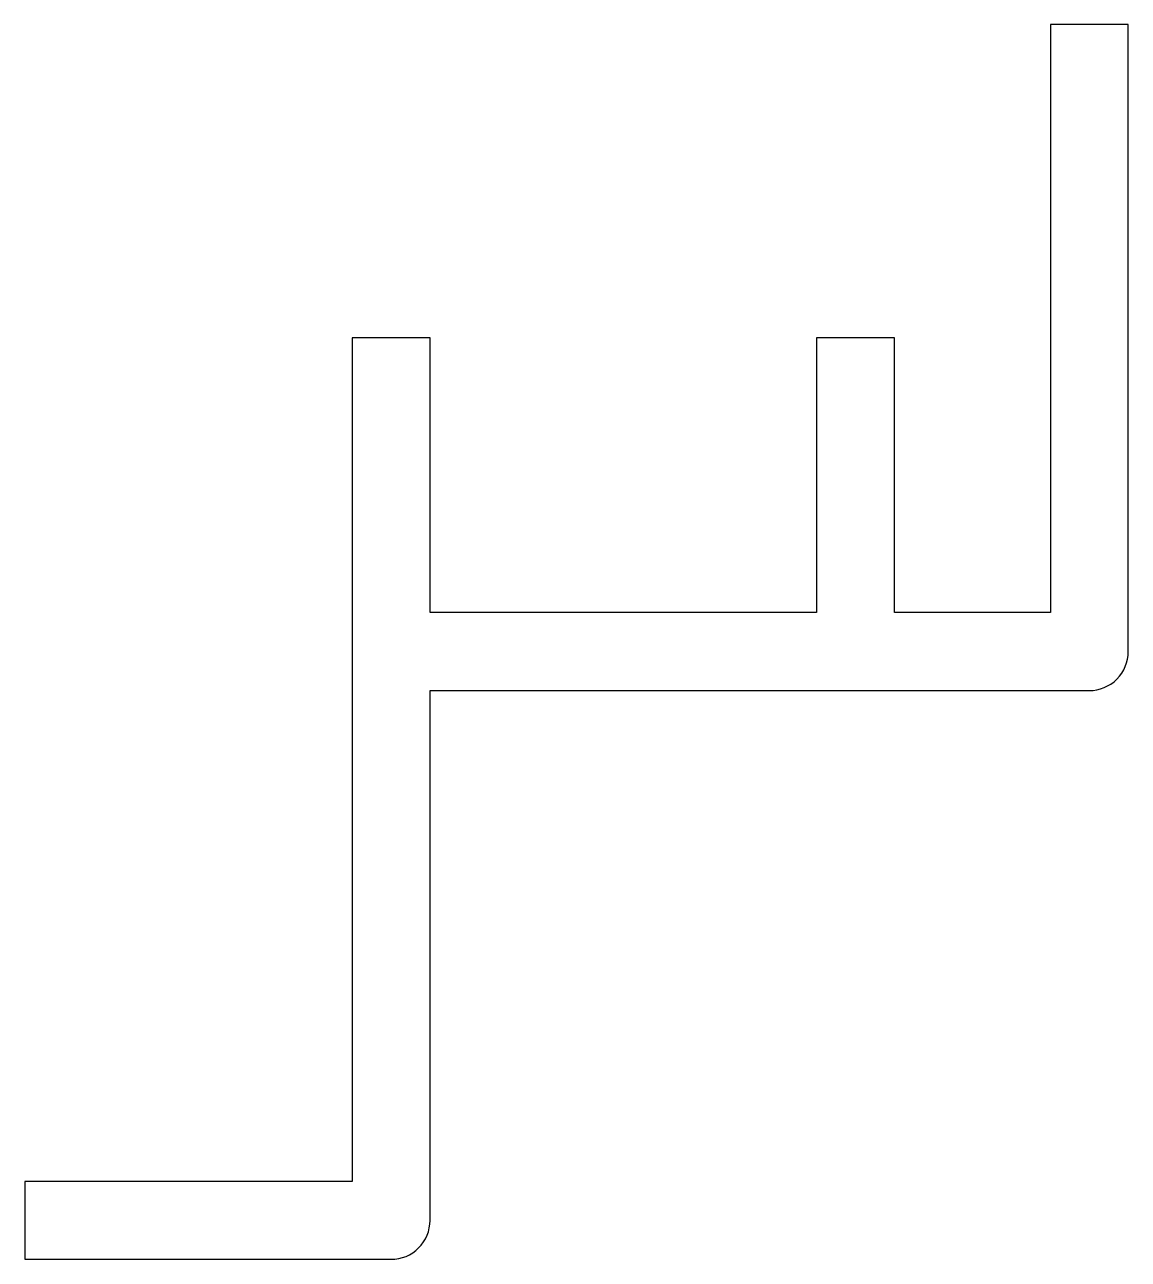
# Model space of a CAD drawing. Extents: x 176.8 to 191, y 229.4 to 245.3.
import ezdxf

# ---------------------------------------------------------------- set-up
doc = ezdxf.new("R2010")
doc.units = 0
doc.layers.get('0').update_dxf_attribs({"linetype": 'CONTINUOUS'})

msp = doc.modelspace()

# ---------------------------------------------------------------- linework, layer by layer
msp.add_lwpolyline([(184.823, 236.71), (190.51, 236.71, 0.414214), (191.01, 237.21), (191.01, 245.254), (190.01, 245.254), (190.01, 237.71), (188.01, 237.71), (188.01, 241.236), (187.01, 241.236), (187.01, 237.71), (182.05, 237.71), (182.05, 241.236), (181.05, 241.236), (181.05, 230.413), (176.848, 230.413), (176.848, 229.413), (181.55, 229.413, 0.414214), (182.05, 229.913), (182.05, 236.71)], format="xyb", close=True)

doc.saveas('drawing.dxf')
